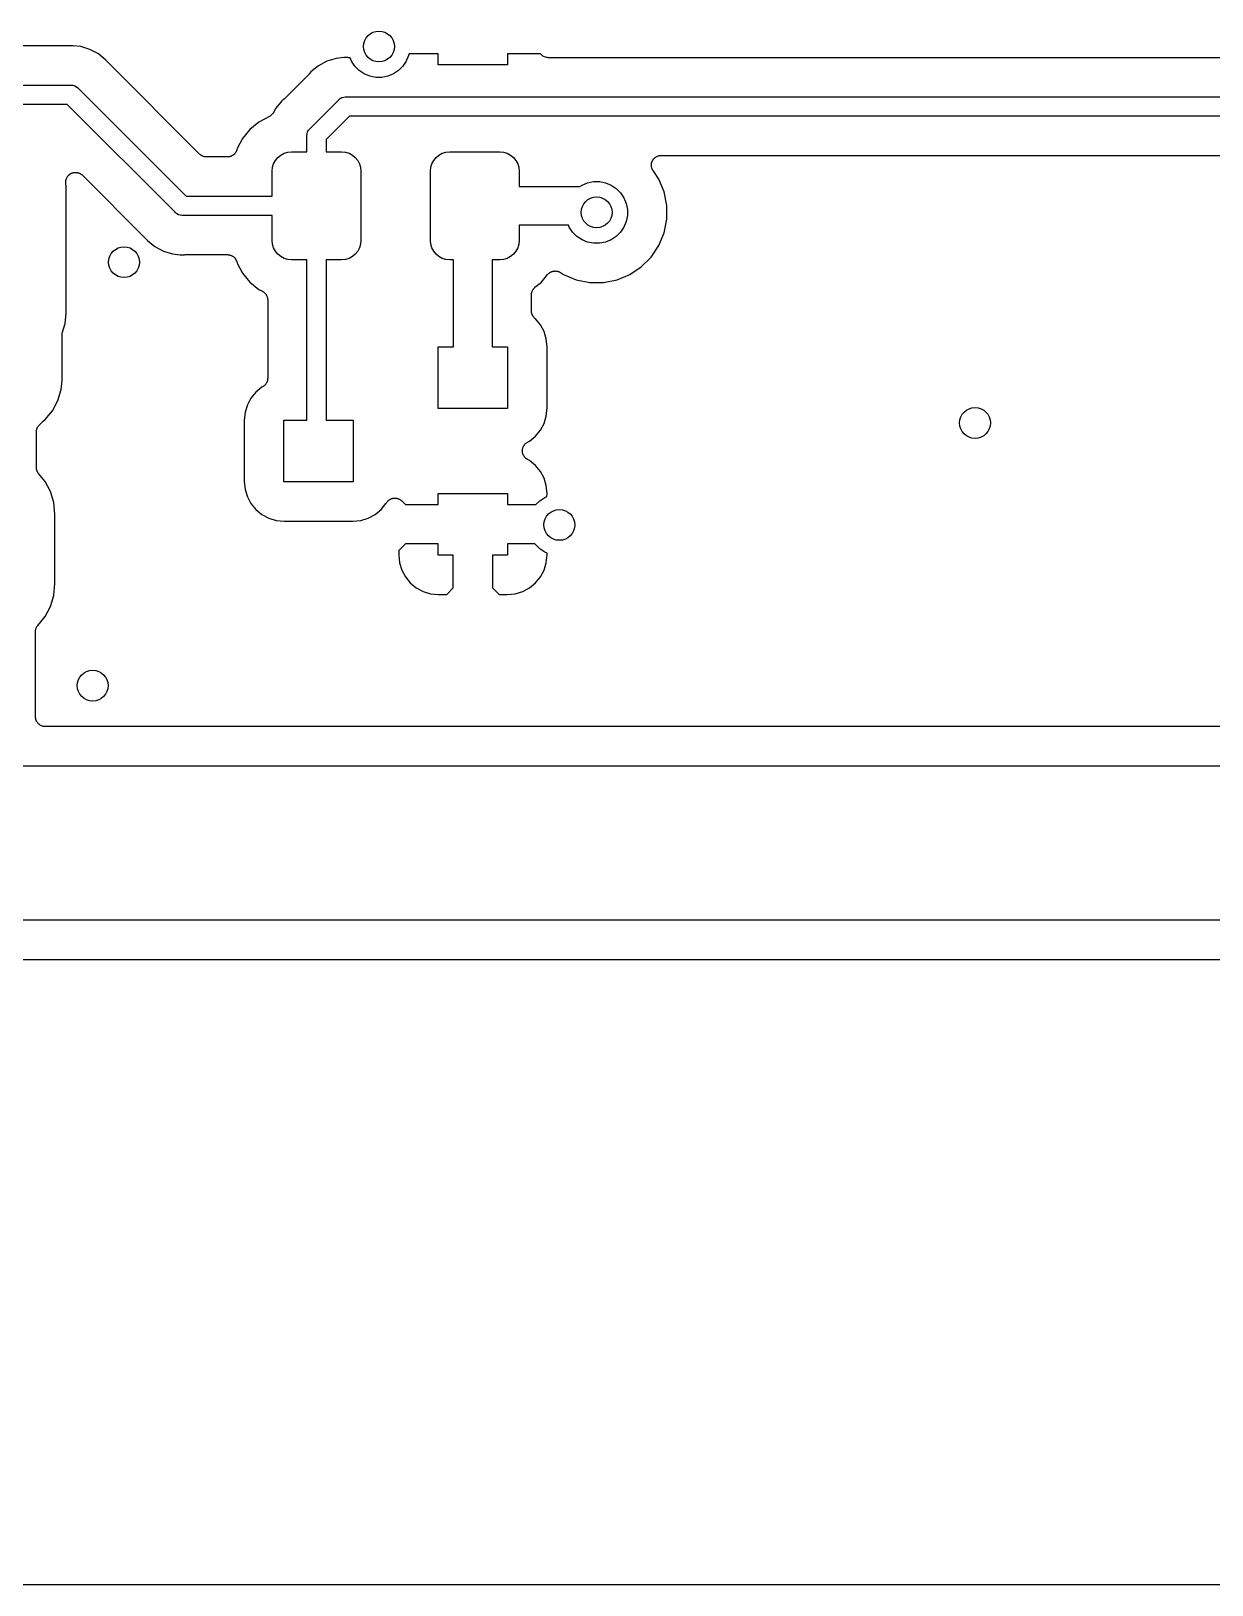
# Model space of a CAD drawing. Extents: x 2.49 to 6.38, y -5.9 to -3.86.
# Drawn here: x 4.245 to 4.847, y -5.903 to -5.111 of the extents above; entities that cross this region are included whole.
import ezdxf

# ---------------------------------------------------------------- set-up
doc = ezdxf.new("R2010")
doc.units = 0
doc.header["$MEASUREMENT"] = 0
doc.layers.add('BLACK', color=7, linetype='CONTINUOUS')

msp = doc.modelspace()

# ---------------------------------------------------------------- linework, layer by layer
at = {"layer": 'BLACK', "linetype": 'CONTINUOUS'}
for p, q in [((4.26411, -5.11824), (4.21304, -5.11824)), ((4.26432, -5.11822), (4.26411, -5.11824)), ((4.26453, -5.11823), (4.26432, -5.11822)), ((4.2646, -5.11822), (4.26453, -5.11823)), ((4.26557, -5.11812), (4.2646, -5.11822)), ((4.26655, -5.11822), (4.26557, -5.11812)), ((4.27046, -5.1186), (4.26655, -5.11822)), ((4.26655, -5.11822), (4.26655, -5.11822)), ((4.27516, -5.12003), (4.27046, -5.1186)), ((4.27949, -5.12234), (4.27516, -5.12003)), ((4.28328, -5.12546), (4.27949, -5.12234)), ((4.28391, -5.12622), (4.28328, -5.12546)), ((4.28406, -5.12637), (4.28391, -5.12622)), ((4.28419, -5.12653), (4.28406, -5.12637)), ((4.28424, -5.12658), (4.28419, -5.12653)), ((4.33107, -5.17342), (4.28424, -5.12658)), ((4.39599, -5.12603), (4.39166, -5.12834)), ((4.40069, -5.1246), (4.39599, -5.12603)), ((4.40459, -5.12422), (4.40069, -5.1246)), ((4.4046, -5.12422), (4.40459, -5.12422)), ((4.40557, -5.12412), (4.4046, -5.12422)), ((4.40655, -5.12422), (4.40557, -5.12412)), ((4.40676, -5.12422), (4.40655, -5.12422)), ((4.40697, -5.12424), (4.40676, -5.12422)), ((4.40704, -5.12424), (4.40697, -5.12424)), ((4.40788, -5.12424), (4.40704, -5.12424)), ((4.40861, -5.12601), (4.40788, -5.12424)), ((4.41033, -5.12859), (4.40861, -5.12601)), ((4.43652, -5.12601), (4.4348, -5.12859)), ((4.43771, -5.12314), (4.43652, -5.12601)), ((4.4379, -5.1222), (4.43771, -5.12314)), ((4.45276, -5.1222), (4.4379, -5.1222)), ((4.45276, -5.12795), (4.45276, -5.1222)), ((4.50487, -5.1222), (4.48819, -5.1222)), ((4.48819, -5.1222), (4.48819, -5.12795)), ((4.50544, -5.12278), (4.50487, -5.1222)), ((4.5058, -5.12307), (4.50544, -5.12278)), ((4.50615, -5.12337), (4.5058, -5.12307)), ((4.50618, -5.12338), (4.50615, -5.12337)), ((4.5062, -5.1234), (4.50618, -5.12338)), ((4.5066, -5.12362), (4.5062, -5.1234)), ((4.50701, -5.12384), (4.5066, -5.12362)), ((4.50703, -5.12385), (4.50701, -5.12384)), ((4.50706, -5.12386), (4.50703, -5.12385)), ((4.5075, -5.12399), (4.50706, -5.12386)), ((4.50794, -5.12413), (4.5075, -5.12399)), ((4.50797, -5.12414), (4.50794, -5.12413)), ((4.50799, -5.12415), (4.50797, -5.12414)), ((4.50845, -5.12419), (4.50799, -5.12415)), ((4.50891, -5.12424), (4.50845, -5.12419)), ((4.50896, -5.12424), (4.50891, -5.12424)), ((4.50898, -5.12424), (4.50896, -5.12424)), ((4.50896, -5.12424), (4.50896, -5.12424)), ((4.50896, -5.12424), (4.50896, -5.12424)), ((4.85599, -5.12424), (4.50898, -5.12424)), ((4.38691, -5.13258), (4.37417, -5.14533)), ((4.38705, -5.13242), (4.38691, -5.13258)), ((4.3872, -5.13227), (4.38705, -5.13242)), ((4.38724, -5.13222), (4.3872, -5.13227)), ((4.38787, -5.13146), (4.38724, -5.13222)), ((4.39166, -5.12834), (4.38787, -5.13146)), ((4.41253, -5.13078), (4.41033, -5.12859)), ((4.41511, -5.13251), (4.41253, -5.13078)), ((4.41797, -5.13369), (4.41511, -5.13251)), ((4.42102, -5.1343), (4.41797, -5.13369)), ((4.42412, -5.1343), (4.42102, -5.1343)), ((4.42716, -5.13369), (4.42412, -5.1343)), ((4.43003, -5.13251), (4.42716, -5.13369)), ((4.43261, -5.13078), (4.43003, -5.13251)), ((4.4348, -5.12859), (4.43261, -5.13078)), ((4.48819, -5.12795), (4.45276, -5.12795)), ((4.21182, -5.13824), (4.26533, -5.13824)), ((4.26533, -5.13824), (4.26557, -5.13822)), ((4.26557, -5.13822), (4.26582, -5.13824)), ((4.26582, -5.13824), (4.26582, -5.13824)), ((4.26582, -5.13824), (4.26654, -5.13832)), ((4.26654, -5.13832), (4.26747, -5.1386)), ((4.26747, -5.1386), (4.26832, -5.13905)), ((4.26832, -5.13905), (4.26907, -5.13967)), ((4.26907, -5.13967), (4.26923, -5.13986)), ((4.26923, -5.13986), (4.32425, -5.19488)), ((4.26354, -5.14809), (4.21361, -5.14809)), ((4.31856, -5.20311), (4.26354, -5.14809)), ((4.36993, -5.15008), (4.36876, -5.15226)), ((4.37242, -5.14705), (4.36993, -5.15008)), ((4.37304, -5.14628), (4.37242, -5.14705)), ((4.37242, -5.14705), (4.37242, -5.14705)), ((4.3738, -5.14566), (4.37304, -5.14628)), ((4.37395, -5.14551), (4.3738, -5.14566)), ((4.37412, -5.14538), (4.37395, -5.14551)), ((4.37417, -5.14533), (4.37412, -5.14538)), ((4.38744, -5.16034), (4.40192, -5.14586)), ((4.40192, -5.14586), (4.40208, -5.14567)), ((4.40208, -5.14567), (4.40227, -5.14551)), ((4.40227, -5.14551), (4.40278, -5.14509)), ((4.40227, -5.14551), (4.40227, -5.14551)), ((4.40278, -5.14509), (4.40283, -5.14505)), ((4.40283, -5.14505), (4.40368, -5.1446)), ((4.40368, -5.1446), (4.40461, -5.14432)), ((4.40461, -5.14432), (4.40533, -5.14424)), ((4.40533, -5.14424), (4.40557, -5.14422)), ((4.40533, -5.14424), (4.40533, -5.14424)), ((4.40557, -5.14422), (4.40582, -5.14424)), ((4.40582, -5.14424), (4.88591, -5.14424)), ((4.36132, -5.15719), (4.35678, -5.16092)), ((4.36671, -5.15431), (4.36132, -5.15719)), ((4.36709, -5.15406), (4.36671, -5.15431)), ((4.36748, -5.15381), (4.36709, -5.15406)), ((4.3675, -5.15379), (4.36748, -5.15381)), ((4.36752, -5.15377), (4.3675, -5.15379)), ((4.36785, -5.15345), (4.36752, -5.15377)), ((4.36817, -5.15313), (4.36785, -5.15345)), ((4.36819, -5.1531), (4.36817, -5.15313)), ((4.36821, -5.15308), (4.36819, -5.1531)), ((4.36847, -5.1527), (4.36821, -5.15308)), ((4.36873, -5.15232), (4.36847, -5.1527)), ((4.36875, -5.15227), (4.36873, -5.15232)), ((4.36876, -5.15227), (4.36875, -5.15227)), ((4.36876, -5.15226), (4.36876, -5.15227)), ((4.36876, -5.15227), (4.36876, -5.15227)), ((4.40761, -5.15409), (4.39567, -5.16603)), ((4.88771, -5.15409), (4.40761, -5.15409)), ((4.35306, -5.16545), (4.35029, -5.17063)), ((4.35678, -5.16092), (4.35306, -5.16545)), ((4.3858, -5.16399), (4.3859, -5.16303)), ((4.38583, -5.16423), (4.3858, -5.16399)), ((4.38583, -5.17224), (4.38583, -5.16423)), ((4.3859, -5.16303), (4.38618, -5.1621)), ((4.38618, -5.1621), (4.38664, -5.16124)), ((4.38664, -5.16124), (4.3871, -5.16068)), ((4.3871, -5.16068), (4.38725, -5.1605)), ((4.3871, -5.16068), (4.3871, -5.16068)), ((4.38725, -5.1605), (4.38744, -5.16034)), ((4.39567, -5.16603), (4.39567, -5.17224)), ((4.33143, -5.17371), (4.33107, -5.17342)), ((4.33178, -5.17401), (4.33143, -5.17371)), ((4.3318, -5.17402), (4.33178, -5.17401)), ((4.33182, -5.17404), (4.3318, -5.17402)), ((4.33223, -5.17426), (4.33182, -5.17404)), ((4.33264, -5.17448), (4.33223, -5.17426)), ((4.33266, -5.17449), (4.33264, -5.17448)), ((4.33268, -5.1745), (4.33266, -5.17449)), ((4.33313, -5.17463), (4.33268, -5.1745)), ((4.33357, -5.17477), (4.33313, -5.17463)), ((4.33359, -5.17478), (4.33357, -5.17477)), ((4.33362, -5.17478), (4.33359, -5.17478)), ((4.33408, -5.17483), (4.33362, -5.17478)), ((4.33454, -5.17488), (4.33408, -5.17483)), ((4.33459, -5.17488), (4.33454, -5.17488)), ((4.33461, -5.17488), (4.33459, -5.17488)), ((4.33459, -5.17488), (4.33459, -5.17488)), ((4.33459, -5.17488), (4.33459, -5.17488)), ((4.34529, -5.17488), (4.33461, -5.17488)), ((4.34552, -5.17486), (4.34529, -5.17488)), ((4.34574, -5.17486), (4.34552, -5.17486)), ((4.346, -5.17481), (4.34574, -5.17486)), ((4.34627, -5.17479), (4.346, -5.17481)), ((4.34648, -5.17472), (4.34627, -5.17479)), ((4.3467, -5.17468), (4.34648, -5.17472)), ((4.34695, -5.17458), (4.3467, -5.17468)), ((4.3472, -5.1745), (4.34695, -5.17458)), ((4.3474, -5.1744), (4.3472, -5.1745)), ((4.3476, -5.17432), (4.3474, -5.1744)), ((4.34783, -5.17417), (4.3476, -5.17432)), ((4.34806, -5.17405), (4.34783, -5.17417)), ((4.34823, -5.1739), (4.34806, -5.17405)), ((4.34842, -5.17378), (4.34823, -5.1739)), ((4.34861, -5.1736), (4.34842, -5.17378)), ((4.34882, -5.17343), (4.34861, -5.1736)), ((4.34896, -5.17326), (4.34882, -5.17343)), ((4.34912, -5.1731), (4.34896, -5.17326)), ((4.34927, -5.17288), (4.34912, -5.1731)), ((4.34944, -5.17268), (4.34927, -5.17288)), ((4.34955, -5.17248), (4.34944, -5.17268)), ((4.34967, -5.1723), (4.34955, -5.17248)), ((4.34978, -5.17205), (4.34967, -5.1723)), ((4.3499, -5.17182), (4.34978, -5.17205)), ((4.34997, -5.17161), (4.3499, -5.17182)), ((4.35006, -5.1714), (4.34997, -5.17161)), ((4.35008, -5.17133), (4.35006, -5.1714)), ((4.35029, -5.17063), (4.35008, -5.17133)), ((4.36977, -5.17662), (4.37099, -5.17513)), ((4.37099, -5.17513), (4.37248, -5.1739)), ((4.37248, -5.1739), (4.37419, -5.17299)), ((4.37419, -5.17299), (4.37603, -5.17243)), ((4.37603, -5.17243), (4.37795, -5.17224)), ((4.37795, -5.17224), (4.38583, -5.17224)), ((4.39567, -5.17224), (4.40354, -5.17224)), ((4.40354, -5.17224), (4.40546, -5.17243)), ((4.40546, -5.17243), (4.40731, -5.17299)), ((4.40731, -5.17299), (4.40901, -5.1739)), ((4.40901, -5.1739), (4.4105, -5.17513)), ((4.4105, -5.17513), (4.41173, -5.17662)), ((4.45048, -5.17662), (4.4517, -5.17513)), ((4.4517, -5.17513), (4.45319, -5.1739)), ((4.45319, -5.1739), (4.45489, -5.17299)), ((4.45489, -5.17299), (4.45674, -5.17243)), ((4.45674, -5.17243), (4.45866, -5.17224)), ((4.45866, -5.17224), (4.48425, -5.17224)), ((4.48425, -5.17224), (4.48617, -5.17243)), ((4.48617, -5.17243), (4.48802, -5.17299)), ((4.48802, -5.17299), (4.48972, -5.1739)), ((4.48972, -5.1739), (4.49121, -5.17513)), ((4.49121, -5.17513), (4.49244, -5.17662)), ((4.56299, -5.17552), (4.56335, -5.17523)), ((4.56335, -5.17523), (4.56373, -5.17492)), ((4.56373, -5.17492), (4.56374, -5.17492)), ((4.56374, -5.17491), (4.56417, -5.17469)), ((4.56374, -5.17492), (4.56374, -5.17491)), ((4.56417, -5.17469), (4.56459, -5.17446)), ((4.56459, -5.17446), (4.5646, -5.17446)), ((4.5646, -5.17446), (4.56461, -5.17446)), ((4.56461, -5.17446), (4.56507, -5.17432)), ((4.56507, -5.17432), (4.56552, -5.17418)), ((4.56552, -5.17418), (4.56553, -5.17418)), ((4.56553, -5.17418), (4.56554, -5.17418)), ((4.56554, -5.17418), (4.56602, -5.17413)), ((4.56602, -5.17413), (4.56649, -5.17409)), ((4.56649, -5.17409), (4.88648, -5.17409)), ((4.26552, -5.18331), (4.26574, -5.18322)), ((4.26574, -5.18322), (4.26595, -5.18311)), ((4.26595, -5.18311), (4.26619, -5.18304)), ((4.26619, -5.18304), (4.26642, -5.18294)), ((4.26642, -5.18294), (4.26665, -5.1829)), ((4.26665, -5.1829), (4.26688, -5.18283)), ((4.26688, -5.18283), (4.26713, -5.18281)), ((4.26713, -5.18281), (4.26738, -5.18276)), ((4.26738, -5.18276), (4.26762, -5.18276)), ((4.26762, -5.18276), (4.26785, -5.18274)), ((4.26785, -5.18274), (4.2681, -5.18277)), ((4.2681, -5.18277), (4.26836, -5.18277)), ((4.26836, -5.18277), (4.26859, -5.18282)), ((4.26859, -5.18282), (4.26882, -5.18284)), ((4.26882, -5.18284), (4.26906, -5.18291)), ((4.26906, -5.18291), (4.26931, -5.18296)), ((4.26931, -5.18296), (4.26953, -5.18306)), ((4.26953, -5.18306), (4.26976, -5.18312)), ((4.26976, -5.18312), (4.26998, -5.18324)), ((4.26998, -5.18324), (4.27021, -5.18334)), ((4.36811, -5.18209), (4.3683, -5.18017)), ((4.36811, -5.19488), (4.36811, -5.18209)), ((4.3683, -5.18017), (4.36886, -5.17832)), ((4.36886, -5.17832), (4.36977, -5.17662)), ((4.41173, -5.17662), (4.41264, -5.17832)), ((4.41264, -5.17832), (4.4132, -5.18017)), ((4.4132, -5.18017), (4.41339, -5.18209)), ((4.41339, -5.18209), (4.41339, -5.21752)), ((4.44882, -5.18209), (4.44901, -5.18017)), ((4.44882, -5.21752), (4.44882, -5.18209)), ((4.44901, -5.18017), (4.44957, -5.17832)), ((4.44957, -5.17832), (4.45048, -5.17662)), ((4.49244, -5.17662), (4.49335, -5.17832)), ((4.49335, -5.17832), (4.49391, -5.18017)), ((4.49391, -5.18017), (4.49409, -5.18209)), ((4.49409, -5.18209), (4.49409, -5.18996)), ((4.56149, -5.17903), (4.56155, -5.17855)), ((4.56149, -5.17904), (4.56149, -5.17903)), ((4.56149, -5.17905), (4.56149, -5.17904)), ((4.56154, -5.17952), (4.56149, -5.17905)), ((4.56158, -5.18), (4.56154, -5.17952)), ((4.56155, -5.17855), (4.5616, -5.17808)), ((4.56158, -5.18001), (4.56158, -5.18)), ((4.56158, -5.18002), (4.56158, -5.18001)), ((4.56172, -5.18048), (4.56158, -5.18002)), ((4.5616, -5.17806), (4.56174, -5.17761)), ((4.5616, -5.17807), (4.5616, -5.17806)), ((4.5616, -5.17808), (4.5616, -5.17807)), ((4.56185, -5.18094), (4.56172, -5.18048)), ((4.56174, -5.17761), (4.56188, -5.17715)), ((4.56185, -5.18095), (4.56185, -5.18094)), ((4.56186, -5.18096), (4.56185, -5.18095)), ((4.56208, -5.18138), (4.56186, -5.18096)), ((4.56188, -5.17715), (4.56189, -5.17714)), ((4.56189, -5.17713), (4.56212, -5.17671)), ((4.56189, -5.17714), (4.56189, -5.17713)), ((4.5623, -5.18181), (4.56208, -5.18138)), ((4.56212, -5.17671), (4.56235, -5.17629)), ((4.56231, -5.18182), (4.5623, -5.18181)), ((4.56231, -5.18183), (4.56231, -5.18182)), ((4.56231, -5.18182), (4.56231, -5.18182)), ((4.56234, -5.18186), (4.56231, -5.18183)), ((4.56525, -5.18623), (4.56234, -5.18186)), ((4.56235, -5.17629), (4.56236, -5.17628)), ((4.56236, -5.17627), (4.56266, -5.17591)), ((4.56236, -5.17628), (4.56236, -5.17627)), ((4.56266, -5.17591), (4.56297, -5.17554)), ((4.56297, -5.17554), (4.56298, -5.17553)), ((4.56298, -5.17553), (4.56299, -5.17552)), ((4.26284, -5.18769), (4.26286, -5.18744)), ((4.26286, -5.18792), (4.26284, -5.18769)), ((4.26285, -5.18816), (4.26286, -5.18792)), ((4.26286, -5.18823), (4.26285, -5.18816)), ((4.26286, -5.18744), (4.26287, -5.18719)), ((4.26303, -5.19001), (4.26286, -5.18823)), ((4.26287, -5.18719), (4.26292, -5.18695)), ((4.26292, -5.18695), (4.26294, -5.18672)), ((4.26294, -5.18672), (4.26302, -5.18648)), ((4.26302, -5.18648), (4.26307, -5.18623)), ((4.26303, -5.25448), (4.26303, -5.19001)), ((4.26307, -5.18623), (4.26316, -5.18601)), ((4.26316, -5.18601), (4.26323, -5.18579)), ((4.26323, -5.18579), (4.26335, -5.18557)), ((4.26335, -5.18557), (4.26345, -5.18533)), ((4.26345, -5.18533), (4.26359, -5.18514)), ((4.26359, -5.18514), (4.2637, -5.18493)), ((4.2637, -5.18493), (4.26386, -5.18474)), ((4.26386, -5.18474), (4.264, -5.18453)), ((4.264, -5.18453), (4.26417, -5.18436)), ((4.26417, -5.18436), (4.26432, -5.18418)), ((4.26432, -5.18418), (4.26452, -5.18402)), ((4.26452, -5.18402), (4.2647, -5.18385)), ((4.2647, -5.18385), (4.2649, -5.18372)), ((4.2649, -5.18372), (4.26508, -5.18357)), ((4.26508, -5.18357), (4.26531, -5.18345)), ((4.26531, -5.18345), (4.26552, -5.18331)), ((4.27021, -5.18334), (4.27041, -5.18347)), ((4.27041, -5.18347), (4.27062, -5.18359)), ((4.27062, -5.18359), (4.27081, -5.18375)), ((4.27081, -5.18375), (4.27102, -5.18389)), ((4.27102, -5.18389), (4.27119, -5.18405)), ((4.27119, -5.18405), (4.27137, -5.18421)), ((4.27137, -5.18421), (4.30355, -5.21639)), ((4.49409, -5.18996), (4.52499, -5.18996)), ((4.52499, -5.18996), (4.52612, -5.18921)), ((4.52612, -5.18921), (4.52898, -5.18802)), ((4.52898, -5.18802), (4.53202, -5.18742)), ((4.53202, -5.18742), (4.53513, -5.18742)), ((4.53513, -5.18742), (4.53817, -5.18802)), ((4.53817, -5.18802), (4.54103, -5.18921)), ((4.54103, -5.18921), (4.54361, -5.19093)), ((4.54361, -5.19093), (4.54581, -5.19313)), ((4.56795, -5.19274), (4.56525, -5.18623)), ((4.32425, -5.19488), (4.36811, -5.19488)), ((4.54581, -5.19313), (4.54753, -5.19571)), ((4.54753, -5.19571), (4.54872, -5.19857)), ((4.54872, -5.19857), (4.54932, -5.20161)), ((4.56932, -5.19964), (4.56795, -5.19274)), ((4.31872, -5.2033), (4.31856, -5.20311)), ((4.3189, -5.20345), (4.31872, -5.2033)), ((4.31947, -5.20391), (4.3189, -5.20345)), ((4.3189, -5.20345), (4.3189, -5.20345)), ((4.32032, -5.20437), (4.31947, -5.20391)), ((4.32125, -5.20465), (4.32032, -5.20437)), ((4.32197, -5.20472), (4.32125, -5.20465)), ((4.32221, -5.20475), (4.32197, -5.20472)), ((4.32197, -5.20472), (4.32197, -5.20472)), ((4.32245, -5.20472), (4.32221, -5.20475)), ((4.36811, -5.20472), (4.32245, -5.20472)), ((4.36811, -5.21752), (4.36811, -5.20472)), ((4.54932, -5.20472), (4.54872, -5.20776)), ((4.54932, -5.20161), (4.54932, -5.20472)), ((4.56795, -5.21359), (4.56932, -5.20669)), ((4.56932, -5.20669), (4.56932, -5.19964)), ((4.51921, -5.20965), (4.49409, -5.20965)), ((4.49409, -5.20965), (4.49409, -5.21752)), ((4.51962, -5.21062), (4.51921, -5.20965)), ((4.52134, -5.2132), (4.51962, -5.21062)), ((4.52354, -5.2154), (4.52134, -5.2132)), ((4.54581, -5.2132), (4.54361, -5.2154)), ((4.54753, -5.21062), (4.54581, -5.2132)), ((4.54872, -5.20776), (4.54753, -5.21062)), ((4.56525, -5.2201), (4.56795, -5.21359)), ((4.30355, -5.21639), (4.3036, -5.21644)), ((4.3036, -5.21644), (4.30373, -5.2166)), ((4.30373, -5.2166), (4.30388, -5.21675)), ((4.30388, -5.21675), (4.30451, -5.21751)), ((4.30451, -5.21751), (4.3083, -5.22062)), ((4.3083, -5.22062), (4.31263, -5.22294)), ((4.3683, -5.21944), (4.36811, -5.21752)), ((4.36886, -5.22129), (4.3683, -5.21944)), ((4.36977, -5.22299), (4.36886, -5.22129)), ((4.41264, -5.22129), (4.41173, -5.22299)), ((4.4132, -5.21944), (4.41264, -5.22129)), ((4.41339, -5.21752), (4.4132, -5.21944)), ((4.44901, -5.21944), (4.44882, -5.21752)), ((4.44957, -5.22129), (4.44901, -5.21944)), ((4.45048, -5.22299), (4.44957, -5.22129)), ((4.49335, -5.22129), (4.49244, -5.22299)), ((4.49391, -5.21944), (4.49335, -5.22129)), ((4.49409, -5.21752), (4.49391, -5.21944)), ((4.52612, -5.21712), (4.52354, -5.2154)), ((4.52898, -5.21831), (4.52612, -5.21712)), ((4.53202, -5.21891), (4.52898, -5.21831)), ((4.53513, -5.21891), (4.53202, -5.21891)), ((4.53817, -5.21831), (4.53513, -5.21891)), ((4.54103, -5.21712), (4.53817, -5.21831)), ((4.54361, -5.2154), (4.54103, -5.21712)), ((4.56134, -5.22595), (4.56525, -5.2201)), ((4.31263, -5.22294), (4.31733, -5.22436)), ((4.31733, -5.22436), (4.32123, -5.22475)), ((4.32123, -5.22475), (4.32123, -5.22475)), ((4.32123, -5.22475), (4.32221, -5.22484)), ((4.32221, -5.22484), (4.32319, -5.22475)), ((4.32319, -5.22475), (4.32326, -5.22474)), ((4.32326, -5.22474), (4.32347, -5.22474)), ((4.32347, -5.22474), (4.32368, -5.22472)), ((4.32368, -5.22472), (4.34529, -5.22472)), ((4.34529, -5.22472), (4.34536, -5.22472)), ((4.34536, -5.22472), (4.34559, -5.22475)), ((4.34559, -5.22475), (4.34581, -5.22475)), ((4.34581, -5.22475), (4.34607, -5.2248)), ((4.34607, -5.2248), (4.34633, -5.22483)), ((4.34633, -5.22483), (4.34655, -5.2249)), ((4.34655, -5.2249), (4.34677, -5.22495)), ((4.34677, -5.22495), (4.34701, -5.22505)), ((4.34701, -5.22505), (4.34726, -5.22513)), ((4.34726, -5.22513), (4.34746, -5.22524)), ((4.34746, -5.22524), (4.34767, -5.22532)), ((4.34767, -5.22532), (4.34789, -5.22547)), ((4.34789, -5.22547), (4.34812, -5.2256)), ((4.34812, -5.2256), (4.34829, -5.22574)), ((4.34829, -5.22574), (4.34848, -5.22587)), ((4.34848, -5.22587), (4.34866, -5.22606)), ((4.34866, -5.22606), (4.34887, -5.22623)), ((4.34887, -5.22623), (4.34901, -5.2264)), ((4.34901, -5.2264), (4.34916, -5.22656)), ((4.34916, -5.22656), (4.34931, -5.22678)), ((4.34931, -5.22678), (4.34948, -5.22699)), ((4.34948, -5.22699), (4.34958, -5.22719)), ((4.34958, -5.22719), (4.34971, -5.22737)), ((4.34971, -5.22737), (4.34981, -5.22762)), ((4.34981, -5.22762), (4.34993, -5.22785)), ((4.34993, -5.22785), (4.34999, -5.22807)), ((4.34999, -5.22807), (4.35008, -5.22827)), ((4.35008, -5.22827), (4.35029, -5.22898)), ((4.35029, -5.22898), (4.35306, -5.23415)), ((4.37099, -5.22448), (4.36977, -5.22299)), ((4.37248, -5.2257), (4.37099, -5.22448)), ((4.37419, -5.22661), (4.37248, -5.2257)), ((4.37603, -5.22717), (4.37419, -5.22661)), ((4.37795, -5.22736), (4.37603, -5.22717)), ((4.38583, -5.22736), (4.37795, -5.22736)), ((4.38583, -5.30906), (4.38583, -5.22736)), ((4.40354, -5.22736), (4.39567, -5.22736)), ((4.39567, -5.22736), (4.39567, -5.30906)), ((4.40546, -5.22717), (4.40354, -5.22736)), ((4.40731, -5.22661), (4.40546, -5.22717)), ((4.40901, -5.2257), (4.40731, -5.22661)), ((4.4105, -5.22448), (4.40901, -5.2257)), ((4.41173, -5.22299), (4.4105, -5.22448)), ((4.4517, -5.22448), (4.45048, -5.22299)), ((4.45319, -5.2257), (4.4517, -5.22448)), ((4.45489, -5.22661), (4.45319, -5.2257)), ((4.45674, -5.22717), (4.45489, -5.22661)), ((4.45866, -5.22736), (4.45674, -5.22717)), ((4.46063, -5.22736), (4.45866, -5.22736)), ((4.46063, -5.27165), (4.46063, -5.22736)), ((4.48425, -5.22736), (4.48031, -5.22736)), ((4.48031, -5.22736), (4.48031, -5.27165)), ((4.48617, -5.22717), (4.48425, -5.22736)), ((4.48802, -5.22661), (4.48617, -5.22717)), ((4.48972, -5.2257), (4.48802, -5.22661)), ((4.49121, -5.22448), (4.48972, -5.2257)), ((4.49244, -5.22299), (4.49121, -5.22448)), ((4.55636, -5.23093), (4.56134, -5.22595)), ((4.35306, -5.23415), (4.35678, -5.23869)), ((4.35678, -5.23869), (4.36132, -5.24241)), ((4.50214, -5.24138), (4.50542, -5.23869)), ((4.50542, -5.23869), (4.50856, -5.23487)), ((4.50856, -5.23487), (4.5086, -5.23481)), ((4.5086, -5.23481), (4.50877, -5.23466)), ((4.50877, -5.23466), (4.50891, -5.23448)), ((4.50891, -5.23448), (4.50911, -5.23432)), ((4.50911, -5.23432), (4.5093, -5.23413)), ((4.5093, -5.23413), (4.50949, -5.23401)), ((4.50949, -5.23401), (4.50967, -5.23387)), ((4.50967, -5.23387), (4.5099, -5.23375)), ((4.5099, -5.23375), (4.51012, -5.2336)), ((4.51012, -5.2336), (4.51033, -5.23352)), ((4.51033, -5.23352), (4.51053, -5.23341)), ((4.51053, -5.23341), (4.51078, -5.23334)), ((4.51078, -5.23334), (4.51103, -5.23324)), ((4.51103, -5.23324), (4.51125, -5.2332)), ((4.51125, -5.2332), (4.51147, -5.23313)), ((4.51147, -5.23313), (4.51173, -5.23311)), ((4.51173, -5.23311), (4.51199, -5.23306)), ((4.51199, -5.23306), (4.51221, -5.23306)), ((4.51221, -5.23306), (4.51244, -5.23304)), ((4.51244, -5.23304), (4.5127, -5.23307)), ((4.5127, -5.23307), (4.51296, -5.23307)), ((4.51296, -5.23307), (4.51318, -5.23312)), ((4.51318, -5.23312), (4.51341, -5.23314)), ((4.51341, -5.23314), (4.51366, -5.23321)), ((4.51366, -5.23321), (4.51392, -5.23327)), ((4.51392, -5.23327), (4.51413, -5.23336)), ((4.51413, -5.23336), (4.51434, -5.23342)), ((4.51434, -5.23342), (4.51457, -5.23355)), ((4.51457, -5.23355), (4.51482, -5.23365)), ((4.51482, -5.23365), (4.515, -5.23378)), ((4.515, -5.23378), (4.5152, -5.23388)), ((4.5152, -5.23388), (4.51664, -5.23484)), ((4.51664, -5.23484), (4.52315, -5.23754)), ((4.52315, -5.23754), (4.53005, -5.23891)), ((4.5371, -5.23891), (4.544, -5.23754)), ((4.544, -5.23754), (4.55051, -5.23484)), ((4.55051, -5.23484), (4.55636, -5.23093)), ((4.36132, -5.24241), (4.36318, -5.24341)), ((4.36318, -5.24341), (4.36325, -5.24344)), ((4.36325, -5.24344), (4.36343, -5.24357)), ((4.36343, -5.24357), (4.36362, -5.24367)), ((4.36362, -5.24367), (4.36383, -5.24384)), ((4.36383, -5.24384), (4.36405, -5.244)), ((4.36405, -5.244), (4.3642, -5.24416)), ((4.3642, -5.24416), (4.36437, -5.2443)), ((4.36437, -5.2443), (4.36454, -5.2445)), ((4.36454, -5.2445), (4.36473, -5.2447)), ((4.36473, -5.2447), (4.36485, -5.24488)), ((4.36485, -5.24488), (4.36499, -5.24505)), ((4.36499, -5.24505), (4.36512, -5.24529)), ((4.36512, -5.24529), (4.36526, -5.24551)), ((4.36526, -5.24551), (4.36535, -5.24572)), ((4.36535, -5.24572), (4.36545, -5.24591)), ((4.36545, -5.24591), (4.36553, -5.24617)), ((4.36553, -5.24617), (4.36563, -5.24642)), ((4.36563, -5.24642), (4.36567, -5.24664)), ((4.36567, -5.24664), (4.36573, -5.24685)), ((4.50031, -5.24525), (4.50032, -5.24518)), ((4.50031, -5.25337), (4.50031, -5.24525)), ((4.50032, -5.24518), (4.50034, -5.24496)), ((4.50034, -5.24474), (4.50039, -5.24447)), ((4.50034, -5.24496), (4.50034, -5.24474)), ((4.50039, -5.24447), (4.50042, -5.24421)), ((4.50042, -5.24421), (4.50049, -5.244)), ((4.50049, -5.244), (4.50053, -5.24378)), ((4.50053, -5.24378), (4.50064, -5.24353)), ((4.50064, -5.24353), (4.50072, -5.24328)), ((4.50072, -5.24328), (4.50083, -5.24308)), ((4.50083, -5.24308), (4.50091, -5.24288)), ((4.50091, -5.24288), (4.50106, -5.24266)), ((4.50106, -5.24266), (4.50119, -5.24242)), ((4.50119, -5.24242), (4.50133, -5.24225)), ((4.50133, -5.24225), (4.50145, -5.24207)), ((4.50145, -5.24207), (4.50164, -5.24188)), ((4.50164, -5.24188), (4.50182, -5.24167)), ((4.50182, -5.24167), (4.50199, -5.24154)), ((4.50199, -5.24154), (4.50214, -5.24138)), ((4.53005, -5.23891), (4.5371, -5.23891)), ((4.26251, -5.2598), (4.26303, -5.25448)), ((4.36573, -5.24685), (4.36576, -5.24711)), ((4.36576, -5.24711), (4.36581, -5.24738)), ((4.36581, -5.24738), (4.36581, -5.2476)), ((4.36581, -5.2476), (4.36583, -5.24782)), ((4.36583, -5.24782), (4.36583, -5.28776)), ((4.50034, -5.25359), (4.50031, -5.25337)), ((4.50033, -5.25381), (4.50034, -5.25359)), ((4.50038, -5.25407), (4.50033, -5.25381)), ((4.50041, -5.25434), (4.50038, -5.25407)), ((4.50047, -5.25455), (4.50041, -5.25434)), ((4.50051, -5.25476), (4.50047, -5.25455)), ((4.26116, -5.26425), (4.26251, -5.2598)), ((4.50061, -5.25501), (4.50051, -5.25476)), ((4.50069, -5.25527), (4.50061, -5.25501)), ((4.5008, -5.25547), (4.50069, -5.25527)), ((4.50088, -5.25567), (4.5008, -5.25547)), ((4.50102, -5.2559), (4.50088, -5.25567)), ((4.50115, -5.25613), (4.50102, -5.2559)), ((4.50129, -5.2563), (4.50115, -5.25613)), ((4.50141, -5.25649), (4.50129, -5.2563)), ((4.5016, -5.25668), (4.50141, -5.25649)), ((4.50177, -5.25689), (4.5016, -5.25668)), ((4.50194, -5.25703), (4.50177, -5.25689)), ((4.50209, -5.25719), (4.50194, -5.25703)), ((4.50214, -5.25723), (4.50209, -5.25719)), ((4.5024, -5.25744), (4.50214, -5.25723)), ((4.5049, -5.26049), (4.5024, -5.25744)), ((4.50676, -5.26396), (4.5049, -5.26049)), ((4.26094, -5.2657), (4.26095, -5.26563)), ((4.26094, -5.28593), (4.26094, -5.2657)), ((4.26095, -5.26563), (4.26097, -5.26542)), ((4.26097, -5.26521), (4.26102, -5.26494)), ((4.26097, -5.26542), (4.26097, -5.26521)), ((4.26102, -5.26494), (4.26105, -5.26466)), ((4.26105, -5.26466), (4.26112, -5.26446)), ((4.26112, -5.26446), (4.26116, -5.26425)), ((4.5079, -5.26773), (4.50676, -5.26396)), ((4.50831, -5.2719), (4.5079, -5.26773)), ((4.45276, -5.30315), (4.45276, -5.27165)), ((4.45276, -5.27165), (4.46063, -5.27165)), ((4.48031, -5.27165), (4.48819, -5.27165)), ((4.48819, -5.27165), (4.48819, -5.30315)), ((4.50831, -5.3029), (4.50831, -5.2719)), ((4.26097, -5.28614), (4.26094, -5.28593)), ((4.26096, -5.28635), (4.26097, -5.28614)), ((4.25881, -5.29911), (4.26051, -5.29349)), ((4.26051, -5.29349), (4.26097, -5.28886)), ((4.26097, -5.28642), (4.26096, -5.28635)), ((4.26109, -5.28764), (4.26097, -5.28642)), ((4.26097, -5.28886), (4.26109, -5.28764)), ((4.26097, -5.28886), (4.26097, -5.28886)), ((4.36285, -5.29235), (4.35981, -5.29484)), ((4.36318, -5.29217), (4.36285, -5.29235)), ((4.36337, -5.29204), (4.36318, -5.29217)), ((4.36356, -5.29194), (4.36337, -5.29204)), ((4.36377, -5.29177), (4.36356, -5.29194)), ((4.364, -5.29163), (4.36377, -5.29177)), ((4.36415, -5.29147), (4.364, -5.29163)), ((4.36433, -5.29133), (4.36415, -5.29147)), ((4.3645, -5.29113), (4.36433, -5.29133)), ((4.36469, -5.29094), (4.3645, -5.29113)), ((4.36481, -5.29075), (4.36469, -5.29094)), ((4.36495, -5.29058), (4.36481, -5.29075)), ((4.36508, -5.29035), (4.36495, -5.29058)), ((4.36523, -5.29013), (4.36508, -5.29035)), ((4.36532, -5.28992), (4.36523, -5.29013)), ((4.36542, -5.28973), (4.36532, -5.28992)), ((4.3655, -5.28947), (4.36542, -5.28973)), ((4.36561, -5.28923), (4.3655, -5.28947)), ((4.36565, -5.28901), (4.36561, -5.28923)), ((4.36572, -5.2888), (4.36565, -5.28901)), ((4.36575, -5.28853), (4.36572, -5.2888)), ((4.3658, -5.28827), (4.36575, -5.28853)), ((4.36583, -5.28783), (4.3658, -5.28805)), ((4.3658, -5.28805), (4.3658, -5.28827)), ((4.36583, -5.28776), (4.36583, -5.28783)), ((4.25604, -5.3043), (4.25881, -5.29911)), ((4.35545, -5.30136), (4.35431, -5.30513)), ((4.35731, -5.29789), (4.35545, -5.30136)), ((4.35981, -5.29484), (4.35731, -5.29789)), ((4.24932, -5.31163), (4.25099, -5.30995)), ((4.25099, -5.30995), (4.25104, -5.3099)), ((4.25104, -5.3099), (4.25121, -5.30977)), ((4.25121, -5.30977), (4.25136, -5.30962)), ((4.25136, -5.30962), (4.25231, -5.30884)), ((4.25231, -5.30884), (4.25604, -5.3043)), ((4.35431, -5.30513), (4.35389, -5.3093)), ((4.35389, -5.3093), (4.35389, -5.34031)), ((4.37402, -5.34055), (4.37402, -5.30906)), ((4.37402, -5.30906), (4.38583, -5.30906)), ((4.39567, -5.30906), (4.40945, -5.30906)), ((4.40945, -5.30906), (4.40945, -5.34055)), ((4.48819, -5.30315), (4.45276, -5.30315)), ((4.50676, -5.31084), (4.5079, -5.30707)), ((4.5079, -5.30707), (4.50831, -5.3029)), ((4.24785, -5.31509), (4.24791, -5.31463)), ((4.24785, -5.31514), (4.24785, -5.31509)), ((4.24785, -5.31516), (4.24785, -5.31514)), ((4.24785, -5.31514), (4.24785, -5.31514)), ((4.24785, -5.31514), (4.24785, -5.31514)), ((4.24785, -5.33314), (4.24785, -5.31516)), ((4.24791, -5.31463), (4.24795, -5.31417)), ((4.24795, -5.31417), (4.24796, -5.31415)), ((4.24796, -5.31412), (4.2481, -5.31368)), ((4.24796, -5.31415), (4.24796, -5.31412)), ((4.2481, -5.31368), (4.24824, -5.31324)), ((4.24824, -5.31324), (4.24825, -5.31322)), ((4.24825, -5.31322), (4.24826, -5.31319)), ((4.24826, -5.31319), (4.24848, -5.31278)), ((4.24848, -5.31278), (4.2487, -5.31238)), ((4.2487, -5.31238), (4.24872, -5.31236)), ((4.24872, -5.31236), (4.24873, -5.31234)), ((4.24873, -5.31234), (4.24902, -5.31198)), ((4.24902, -5.31198), (4.24932, -5.31163)), ((4.49935, -5.31986), (4.5024, -5.31736)), ((4.5024, -5.31736), (4.5049, -5.31431)), ((4.5049, -5.31431), (4.50676, -5.31084)), ((4.49573, -5.32525), (4.49574, -5.32477)), ((4.49573, -5.32526), (4.49573, -5.32525)), ((4.49573, -5.32527), (4.49573, -5.32526)), ((4.49582, -5.32574), (4.49573, -5.32527)), ((4.49574, -5.32427), (4.49584, -5.3238)), ((4.49574, -5.32428), (4.49574, -5.32427)), ((4.49574, -5.32429), (4.49574, -5.32428)), ((4.49574, -5.32477), (4.49574, -5.32429)), ((4.49591, -5.3262), (4.49582, -5.32574)), ((4.49584, -5.3238), (4.49593, -5.32334)), ((4.49593, -5.32334), (4.49594, -5.32332)), ((4.49594, -5.32331), (4.49612, -5.32288)), ((4.49594, -5.32332), (4.49594, -5.32331)), ((4.49612, -5.32288), (4.49631, -5.32243)), ((4.49631, -5.32243), (4.49632, -5.32242)), ((4.49631, -5.32243), (4.49631, -5.32243)), ((4.49632, -5.32242), (4.49659, -5.32202)), ((4.49659, -5.32202), (4.49685, -5.32162)), ((4.49685, -5.32162), (4.49686, -5.32162)), ((4.49686, -5.32162), (4.49687, -5.32161)), ((4.49687, -5.32161), (4.49721, -5.32127)), ((4.49721, -5.32127), (4.49754, -5.32094)), ((4.49754, -5.32094), (4.49755, -5.32093)), ((4.49755, -5.32093), (4.49756, -5.32092)), ((4.49756, -5.32092), (4.49796, -5.32066)), ((4.49796, -5.32066), (4.49835, -5.32039)), ((4.49835, -5.32039), (4.49935, -5.31986)), ((4.24788, -5.33336), (4.24785, -5.33314)), ((4.24787, -5.33357), (4.24788, -5.33336)), ((4.24792, -5.33384), (4.24787, -5.33357)), ((4.24795, -5.33411), (4.24792, -5.33384)), ((4.49592, -5.32621), (4.49591, -5.3262)), ((4.49592, -5.32623), (4.49592, -5.32621)), ((4.4961, -5.32667), (4.49592, -5.32623)), ((4.49628, -5.32711), (4.4961, -5.32667)), ((4.49628, -5.32712), (4.49628, -5.32711)), ((4.49629, -5.32713), (4.49628, -5.32712)), ((4.49655, -5.32753), (4.49629, -5.32713)), ((4.49681, -5.32793), (4.49655, -5.32753)), ((4.49682, -5.32794), (4.49681, -5.32793)), ((4.49716, -5.32828), (4.49682, -5.32794)), ((4.49682, -5.32794), (4.49682, -5.32794)), ((4.49749, -5.32863), (4.49716, -5.32828)), ((4.4975, -5.32863), (4.49749, -5.32863)), ((4.49751, -5.32864), (4.4975, -5.32863)), ((4.4979, -5.32891), (4.49751, -5.32864)), ((4.49829, -5.32918), (4.4979, -5.32891)), ((4.49831, -5.32919), (4.49829, -5.32918)), ((4.49835, -5.32921), (4.49831, -5.32919)), ((4.49831, -5.32919), (4.49831, -5.32919)), ((4.49831, -5.32919), (4.49831, -5.32919)), ((4.49935, -5.32975), (4.49835, -5.32921)), ((4.5024, -5.33225), (4.49935, -5.32975)), ((4.50324, -5.33327), (4.5024, -5.33225)), ((4.50325, -5.33328), (4.50324, -5.33327)), ((4.5049, -5.33529), (4.50325, -5.33328)), ((4.24801, -5.33432), (4.24795, -5.33411)), ((4.24805, -5.33453), (4.24801, -5.33432)), ((4.24815, -5.33479), (4.24805, -5.33453)), ((4.24823, -5.33505), (4.24815, -5.33479)), ((4.24833, -5.33524), (4.24823, -5.33505)), ((4.24841, -5.33544), (4.24833, -5.33524)), ((4.24856, -5.33567), (4.24841, -5.33544)), ((4.24869, -5.33591), (4.24856, -5.33567)), ((4.24883, -5.33608), (4.24869, -5.33591)), ((4.24895, -5.33626), (4.24883, -5.33608)), ((4.24899, -5.33631), (4.24895, -5.33626)), ((4.2523, -5.34034), (4.24899, -5.33631)), ((4.25504, -5.34548), (4.2523, -5.34034)), ((4.35389, -5.34031), (4.35431, -5.34447)), ((4.40945, -5.34055), (4.37402, -5.34055)), ((4.50676, -5.33877), (4.5049, -5.33529)), ((4.5079, -5.34254), (4.50676, -5.33877)), ((4.25673, -5.35105), (4.25504, -5.34548)), ((4.35431, -5.34447), (4.35545, -5.34824)), ((4.35545, -5.34824), (4.35731, -5.35172)), ((4.42774, -5.34984), (4.42792, -5.3497)), ((4.42792, -5.3497), (4.42815, -5.34958)), ((4.42815, -5.34958), (4.42837, -5.34944)), ((4.42837, -5.34944), (4.42858, -5.34935)), ((4.42858, -5.34935), (4.42879, -5.34924)), ((4.42879, -5.34924), (4.42903, -5.34917)), ((4.42903, -5.34917), (4.42927, -5.34907)), ((4.42927, -5.34907), (4.4295, -5.34903)), ((4.4295, -5.34903), (4.42972, -5.34897)), ((4.42972, -5.34897), (4.42998, -5.34894)), ((4.42998, -5.34894), (4.43023, -5.34889)), ((4.43023, -5.34889), (4.43046, -5.3489)), ((4.43046, -5.3489), (4.43069, -5.34887)), ((4.43069, -5.34887), (4.43095, -5.3489)), ((4.43095, -5.3489), (4.43121, -5.3489)), ((4.43121, -5.3489), (4.43143, -5.34895)), ((4.43143, -5.34895), (4.43166, -5.34897)), ((4.43166, -5.34897), (4.43191, -5.34905)), ((4.43191, -5.34905), (4.43216, -5.3491)), ((4.43216, -5.3491), (4.43238, -5.34919)), ((4.43238, -5.34919), (4.4326, -5.34926)), ((4.4326, -5.34926), (4.43282, -5.34938)), ((4.43282, -5.34938), (4.43306, -5.34948)), ((4.43306, -5.34948), (4.43325, -5.34961)), ((4.43325, -5.34961), (4.43346, -5.34972)), ((4.43346, -5.34972), (4.43366, -5.34988)), ((4.45276, -5.3522), (4.45276, -5.34646)), ((4.45276, -5.34646), (4.48819, -5.34646)), ((4.48819, -5.34646), (4.48819, -5.3522)), ((4.50453, -5.35032), (4.50711, -5.3486)), ((4.50711, -5.3486), (4.50826, -5.34812)), ((4.5083, -5.34664), (4.5079, -5.34254)), ((4.50826, -5.34812), (4.5083, -5.34664)), ((4.25733, -5.35709), (4.25673, -5.35105)), ((4.25733, -5.39252), (4.25733, -5.35709)), ((4.35731, -5.35172), (4.35981, -5.35476)), ((4.35981, -5.35476), (4.36285, -5.35726)), ((4.36285, -5.35726), (4.36633, -5.35912)), ((4.41714, -5.35912), (4.42061, -5.35726)), ((4.42061, -5.35726), (4.42366, -5.35476)), ((4.42366, -5.35476), (4.42616, -5.35172)), ((4.42616, -5.35172), (4.42627, -5.35152)), ((4.42627, -5.35152), (4.4263, -5.35146)), ((4.4263, -5.35146), (4.42643, -5.35127)), ((4.42643, -5.35127), (4.42654, -5.35106)), ((4.42654, -5.35106), (4.42671, -5.35086)), ((4.42671, -5.35086), (4.42685, -5.35065)), ((4.42685, -5.35065), (4.42702, -5.35049)), ((4.42702, -5.35049), (4.42716, -5.35031)), ((4.42716, -5.35031), (4.42737, -5.35015)), ((4.42737, -5.35015), (4.42755, -5.34997)), ((4.42755, -5.34997), (4.42774, -5.34984)), ((4.43366, -5.34988), (4.43387, -5.35003)), ((4.43387, -5.35003), (4.43403, -5.35019)), ((4.43403, -5.35019), (4.43421, -5.35034)), ((4.43421, -5.35034), (4.43608, -5.3522)), ((4.43608, -5.3522), (4.45276, -5.3522)), ((4.48819, -5.3522), (4.50264, -5.3522)), ((4.50264, -5.3522), (4.50453, -5.35032)), ((4.36633, -5.35912), (4.37009, -5.36026)), ((4.37009, -5.36026), (4.37426, -5.36067)), ((4.37426, -5.36067), (4.4092, -5.36067)), ((4.4092, -5.36067), (4.41337, -5.36026)), ((4.41337, -5.36026), (4.41714, -5.35912)), ((4.43608, -5.3722), (4.4327, -5.37558)), ((4.45276, -5.3722), (4.43608, -5.3722)), ((4.45276, -5.37795), (4.45276, -5.3722)), ((4.48819, -5.3722), (4.48819, -5.37795)), ((4.50208, -5.3722), (4.48819, -5.3722)), ((4.50233, -5.37259), (4.50208, -5.3722)), ((4.50453, -5.37478), (4.50233, -5.37259)), ((4.4327, -5.37558), (4.43264, -5.37777)), ((4.43264, -5.37777), (4.43305, -5.38187)), ((4.46047, -5.37795), (4.45276, -5.37795)), ((4.46047, -5.39463), (4.46047, -5.37795)), ((4.48819, -5.37795), (4.48047, -5.37795)), ((4.48047, -5.37795), (4.48047, -5.39463)), ((4.50711, -5.37651), (4.50453, -5.37478)), ((4.50828, -5.37699), (4.50711, -5.37651)), ((4.5079, -5.38187), (4.5083, -5.37778)), ((4.5083, -5.37777), (4.50828, -5.37699)), ((4.5083, -5.37778), (4.5083, -5.37777)), ((4.5083, -5.37778), (4.5083, -5.37778)), ((4.43305, -5.38187), (4.43419, -5.38564)), ((4.43419, -5.38564), (4.43605, -5.38912)), ((4.43605, -5.38912), (4.43855, -5.39216)), ((4.5024, -5.39216), (4.5049, -5.38912)), ((4.5049, -5.38912), (4.50676, -5.38564)), ((4.50676, -5.38564), (4.5079, -5.38187)), ((4.25673, -5.39856), (4.25733, -5.39252)), ((4.43855, -5.39216), (4.44159, -5.39466)), ((4.44159, -5.39466), (4.44507, -5.39652)), ((4.44507, -5.39652), (4.44883, -5.39766)), ((4.45711, -5.39799), (4.46047, -5.39463)), ((4.48047, -5.39463), (4.48383, -5.39799)), ((4.49211, -5.39766), (4.49588, -5.39652)), ((4.49588, -5.39652), (4.49935, -5.39466)), ((4.49935, -5.39466), (4.5024, -5.39216)), ((4.2523, -5.40926), (4.25504, -5.40413)), ((4.25504, -5.40413), (4.25673, -5.39856)), ((4.44883, -5.39766), (4.45295, -5.39807)), ((4.45295, -5.39807), (4.45711, -5.39799)), ((4.48383, -5.39799), (4.48799, -5.39807)), ((4.48799, -5.39807), (4.49211, -5.39766)), ((4.24855, -5.41383), (4.2523, -5.40926)), ((4.24742, -5.41693), (4.24744, -5.41671)), ((4.24742, -5.417), (4.24742, -5.41693)), ((4.24742, -5.46043), (4.24742, -5.417)), ((4.24744, -5.41649), (4.2475, -5.41623)), ((4.24744, -5.41671), (4.24744, -5.41649)), ((4.2475, -5.41623), (4.24753, -5.41596)), ((4.24753, -5.41596), (4.24759, -5.41575)), ((4.24759, -5.41575), (4.24764, -5.41554)), ((4.24764, -5.41554), (4.24774, -5.41529)), ((4.24774, -5.41529), (4.24782, -5.41503)), ((4.24782, -5.41503), (4.24793, -5.41484)), ((4.24793, -5.41484), (4.24801, -5.41464)), ((4.24801, -5.41464), (4.24816, -5.41441)), ((4.24816, -5.41441), (4.24829, -5.41417)), ((4.24829, -5.41417), (4.24843, -5.41401)), ((4.24843, -5.41401), (4.24855, -5.41383)), ((4.24746, -5.4609), (4.24742, -5.46043)), ((4.24751, -5.46137), (4.24746, -5.4609)), ((4.24751, -5.46139), (4.24751, -5.46137)), ((4.24751, -5.4614), (4.24751, -5.46139)), ((4.24765, -5.46186), (4.24751, -5.4614)), ((4.24778, -5.46231), (4.24765, -5.46186)), ((4.24779, -5.46232), (4.24778, -5.46231)), ((4.24779, -5.46234), (4.24779, -5.46232)), ((4.24802, -5.46275), (4.24779, -5.46234)), ((4.24823, -5.46317), (4.24802, -5.46275)), ((4.24824, -5.46318), (4.24823, -5.46317)), ((4.24825, -5.4632), (4.24824, -5.46318)), ((4.24855, -5.46356), (4.24825, -5.4632)), ((4.24885, -5.46393), (4.24855, -5.46356)), ((4.24886, -5.46394), (4.24885, -5.46393)), ((4.24887, -5.46396), (4.24886, -5.46394)), ((4.24923, -5.46426), (4.24887, -5.46396)), ((4.24959, -5.46456), (4.24923, -5.46426)), ((4.24961, -5.46457), (4.24959, -5.46456)), ((4.24962, -5.46458), (4.24961, -5.46457)), ((4.25004, -5.4648), (4.24962, -5.46458)), ((4.25045, -5.46503), (4.25004, -5.4648)), ((4.25046, -5.46503), (4.25045, -5.46503)), ((4.25048, -5.46504), (4.25046, -5.46503)), ((4.25093, -5.46518), (4.25048, -5.46504)), ((4.25138, -5.46532), (4.25093, -5.46518)), ((4.2514, -5.46533), (4.25138, -5.46532)), ((4.25141, -5.46533), (4.2514, -5.46533)), ((4.25188, -5.46538), (4.25141, -5.46533)), ((4.25235, -5.46543), (4.25188, -5.46538)), ((4.25238, -5.46543), (4.25235, -5.46543)), ((4.25242, -5.46543), (4.25238, -5.46543)), ((4.25238, -5.46543), (4.25238, -5.46543)), ((4.25238, -5.46543), (4.25238, -5.46543)), ((4.91557, -5.46543), (4.25242, -5.46543)), ((4.22742, -5.48543), (4.93386, -5.48543)), ((4.93386, -5.56417), (3.42835, -5.56417)), ((3.44663, -5.58417), (4.91557, -5.58417)), ((6.12285, -5.90323), (2.70199, -5.90323))]:
    msp.add_line(p, q, dxfattribs=at)
at = {"layer": 'BLACK'}
for centre in [(4.42257, -5.11855), (4.53357, -5.20317), (4.29257, -5.22855), (4.72657, -5.31055), (4.51457, -5.36255), (4.27657, -5.44455)]:
    msp.add_circle(centre, 0.00787, dxfattribs=at)

doc.saveas('drawing.dxf')
